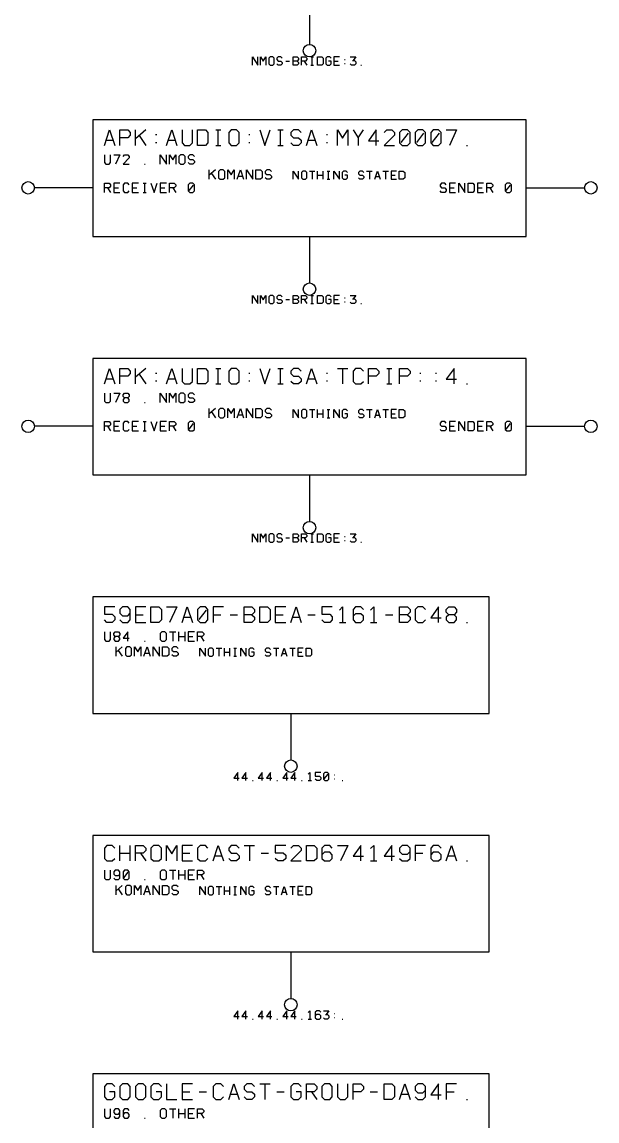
# Model space of a CAD drawing. Header units: millimetres. Extents: x 10 to 2534, y 10 to 1372.
# Drawn here: x 341 to 489, y 474.6 to 757.5 of the extents above; entities that cross this region are included whole.
import ezdxf

# ---------------------------------------------------------------- set-up
doc = ezdxf.new("R2010")
doc.units = ezdxf.units.MM
for name, color, linetype, lineweight in [('DEVICE', 7, 'CONTINUOUS', 25), ('LABEL', 8, 'CONTINUOUS', 25), ('PANE', 250, 'CONTINUOUS', 25), ('POINT', 4, 'CONTINUOUS', 25), ('PORT_BUS', 5, 'CONTINUOUS', 25), ('PORT_IN', 3, 'CONTINUOUS', 25), ('PORT_OUT', 30, 'CONTINUOUS', 25)]:
    doc.layers.add(name, color=color, linetype=linetype, lineweight=lineweight)

msp = doc.modelspace()

# ---------------------------------------------------------------- linework, layer by layer
at = {"layer": 'DEVICE'}
for points in [[(359.2, 702.3), (470.8, 702.3), (470.8, 732.3), (359.2, 732.3)], [(359.2, 640.9), (470.8, 640.9), (470.8, 670.9), (359.2, 670.9)], [(359.2, 579.5), (461.2, 579.5), (461.2, 609.5), (359.2, 609.5)], [(359.2, 518.1), (461.2, 518.1), (461.2, 548.1), (359.2, 548.1)], [(359.2, 456.7), (461.2, 456.7), (461.2, 486.7), (359.2, 486.7)]]:
    msp.add_lwpolyline(points, close=True, dxfattribs=at)
at = {"layer": 'LABEL'}
for points in [[(400.3, 746.4), (400.3, 748.5), (401.7, 746.4), (401.7, 748.5)], [(402.4, 746.4), (402.4, 748.5), (403.1, 747.38), (403.8, 748.5), (403.8, 746.4)], [(404.85, 746.4), (405.55, 746.4), (405.9, 746.75), (405.9, 748.15), (405.55, 748.5), (404.85, 748.5), (404.5, 748.15), (404.5, 746.75), (404.85, 746.4)], [(408, 748.15), (407.65, 748.5), (406.95, 748.5), (406.6, 748.15), (406.6, 747.8), (406.95, 747.45), (407.65, 747.45), (408, 747.1), (408, 746.75), (407.65, 746.4), (406.95, 746.4), (406.6, 746.75)], [(408.91, 747.45), (409.89, 747.45)], [(410.8, 746.4), (410.8, 748.5), (411.85, 748.5), (412.2, 748.15), (412.2, 747.8), (411.85, 747.45), (410.8, 747.45)], [(411.85, 747.45), (412.2, 747.1), (412.2, 746.75), (411.85, 746.4), (410.8, 746.4)], [(412.9, 746.4), (412.9, 748.5), (413.95, 748.5), (414.3, 748.15), (414.3, 747.8), (413.95, 747.45), (412.9, 747.45)], [(413.6, 747.45), (414.3, 746.4)], [(415.35, 748.5), (416.05, 748.5)], [(415.7, 746.4), (415.7, 748.5)], [(417.1, 746.4), (417.1, 748.5), (418.15, 748.5), (418.5, 748.15), (418.5, 746.75), (418.15, 746.4), (417.1, 746.4)], [(420.6, 748.15), (420.25, 748.5), (419.55, 748.5), (419.2, 748.15), (419.2, 746.75), (419.55, 746.4), (420.25, 746.4), (420.6, 746.75), (420.6, 747.45), (419.9, 747.45)], [(422.7, 748.5), (421.3, 748.5), (421.3, 746.4), (422.7, 746.4)], [(421.3, 747.45), (422.35, 747.45)], [(424.03, 747.87), (424.17, 747.87)], [(425.5, 748.5), (426.9, 748.5), (426.2, 747.59)], [(426.06, 747.59), (426.55, 747.59), (426.9, 747.24), (426.9, 746.75), (426.55, 746.4), (425.85, 746.4), (425.5, 746.75)], [(415.35, 746.4), (416.05, 746.4)], [(424.03, 746.82), (424.17, 746.82)], [(428.23, 746.4), (428.37, 746.4)], [(362.2, 725.7), (363.533333, 729.7), (364.866667, 725.7)], [(366.2, 725.7), (366.2, 729.7), (368.2, 729.7), (368.866667, 729.033333), (368.866667, 728.366667), (368.2, 727.7), (366.2, 727.7)], [(370.2, 725.7), (370.2, 729.7)], [(372.866667, 729.7), (370.2, 727.433333)], [(371.133333, 728.233333), (372.866667, 725.7)], [(375.4, 728.5), (375.666667, 728.5)], [(378.2, 725.7), (379.533333, 729.7), (380.866667, 725.7)], [(382.2, 729.7), (382.2, 726.366667), (382.866667, 725.7), (384.2, 725.7), (384.866667, 726.366667), (384.866667, 729.7)], [(386.2, 725.7), (386.2, 729.7), (388.2, 729.7), (388.866667, 729.033333), (388.866667, 726.366667), (388.2, 725.7), (386.2, 725.7)], [(390.866667, 729.7), (392.2, 729.7)], [(391.533333, 725.7), (391.533333, 729.7)], [(394.866667, 725.7), (396.2, 725.7), (396.866667, 726.366667), (396.866667, 729.033333), (396.2, 729.7), (394.866667, 729.7), (394.2, 729.033333), (394.2, 726.366667), (394.866667, 725.7)], [(399.4, 728.5), (399.666667, 728.5)], [(402.2, 729.7), (403.533333, 725.7), (404.866667, 729.7)], [(406.866667, 729.7), (408.2, 729.7)], [(407.533333, 725.7), (407.533333, 729.7)], [(412.866667, 729.033333), (412.2, 729.7), (410.866667, 729.7), (410.2, 729.033333), (410.2, 728.366667), (410.866667, 727.7), (412.2, 727.7), (412.866667, 727.033333), (412.866667, 726.366667), (412.2, 725.7), (410.866667, 725.7), (410.2, 726.366667)], [(414.2, 725.7), (415.533333, 729.7), (416.866667, 725.7)], [(419.4, 728.5), (419.666667, 728.5)], [(422.2, 725.7), (422.2, 729.7), (423.533333, 727.566667), (424.866667, 729.7), (424.866667, 725.7)], [(426.2, 729.7), (427.533333, 727.7), (428.866667, 729.7)], [(427.533333, 727.7), (427.533333, 725.7)], [(432.2, 725.7), (432.2, 729.7), (430.2, 726.9), (432.866667, 726.9)], [(434.2, 729.033333), (434.866667, 729.7), (436.2, 729.7), (436.866667, 729.033333), (436.866667, 728.366667), (434.2, 725.7), (436.866667, 725.7)], [(438.866667, 725.7), (440.2, 725.7), (440.866667, 726.366667), (440.866667, 729.033333), (440.2, 729.7), (438.866667, 729.7), (438.2, 729.033333), (438.2, 726.366667), (438.866667, 725.7)], [(438.6, 726.5), (440.466667, 728.9)], [(442.866667, 725.7), (444.2, 725.7), (444.866667, 726.366667), (444.866667, 729.033333), (444.2, 729.7), (442.866667, 729.7), (442.2, 729.033333), (442.2, 726.366667), (442.866667, 725.7)], [(442.6, 726.5), (444.466667, 728.9)], [(446.866667, 725.7), (448.2, 725.7), (448.866667, 726.366667), (448.866667, 729.033333), (448.2, 729.7), (446.866667, 729.7), (446.2, 729.033333), (446.2, 726.366667), (446.866667, 725.7)], [(446.6, 726.5), (448.466667, 728.9)], [(450.2, 729.7), (452.866667, 729.7), (451, 725.7)], [(362.666667, 727.033333), (364.4, 727.033333)], [(375.4, 726.5), (375.666667, 726.5)], [(378.666667, 727.033333), (380.4, 727.033333)], [(390.866667, 725.7), (392.2, 725.7)], [(399.4, 726.5), (399.666667, 726.5)], [(406.866667, 725.7), (408.2, 725.7)], [(414.666667, 727.033333), (416.4, 727.033333)], [(419.4, 726.5), (419.666667, 726.5)], [(455.4, 725.7), (455.666667, 725.7)], [(362.2, 723.3), (362.2, 721.3), (362.6, 720.9), (363.4, 720.9), (363.8, 721.3), (363.8, 723.3)], [(364.6, 723.3), (366.2, 723.3), (365.08, 720.9)], [(367, 722.9), (367.4, 723.3), (368.2, 723.3), (368.6, 722.9), (368.6, 722.5), (367, 720.9), (368.6, 720.9)], [(376.6, 720.9), (376.6, 723.3), (378.2, 720.9), (378.2, 723.3)], [(379, 720.9), (379, 723.3), (379.8, 722.02), (380.6, 723.3), (380.6, 720.9)], [(381.8, 720.9), (382.6, 720.9), (383, 721.3), (383, 722.9), (382.6, 723.3), (381.8, 723.3), (381.4, 722.9), (381.4, 721.3), (381.8, 720.9)], [(385.4, 722.9), (385, 723.3), (384.2, 723.3), (383.8, 722.9), (383.8, 722.5), (384.2, 722.1), (385, 722.1), (385.4, 721.7), (385.4, 721.3), (385, 720.9), (384.2, 720.9), (383.8, 721.3)], [(372.52, 720.9), (372.68, 720.9)], [(362.2, 713.6), (362.2, 716), (363.4, 716), (363.8, 715.6), (363.8, 715.2), (363.4, 714.8), (362.2, 714.8)], [(366.2, 716), (364.6, 716), (364.6, 713.6), (366.2, 713.6)], [(368.6, 715.6), (368.2, 716), (367.4, 716), (367, 715.6), (367, 714), (367.4, 713.6), (368.2, 713.6), (368.6, 714)], [(371, 716), (369.4, 716), (369.4, 713.6), (371, 713.6)], [(372.2, 716), (373, 716)], [(372.6, 713.6), (372.6, 716)], [(374.2, 716), (375, 713.6), (375.8, 716)], [(378.2, 716), (376.6, 716), (376.6, 713.6), (378.2, 713.6)], [(379, 713.6), (379, 716), (380.2, 716), (380.6, 715.6), (380.6, 715.2), (380.2, 714.8), (379, 714.8)], [(384.2, 713.6), (385, 713.6), (385.4, 714), (385.4, 715.6), (385, 716), (384.2, 716), (383.8, 715.6), (383.8, 714), (384.2, 713.6)], [(450.2, 715.6), (449.8, 716), (449, 716), (448.6, 715.6), (448.6, 715.2), (449, 714.8), (449.8, 714.8), (450.2, 714.4), (450.2, 714), (449.8, 713.6), (449, 713.6), (448.6, 714)], [(452.6, 716), (451, 716), (451, 713.6), (452.6, 713.6)], [(453.4, 713.6), (453.4, 716), (455, 713.6), (455, 716)], [(455.8, 713.6), (455.8, 716), (457, 716), (457.4, 715.6), (457.4, 714), (457, 713.6), (455.8, 713.6)], [(459.8, 716), (458.2, 716), (458.2, 713.6), (459.8, 713.6)], [(460.6, 713.6), (460.6, 716), (461.8, 716), (462.2, 715.6), (462.2, 715.2), (461.8, 714.8), (460.6, 714.8)], [(465.8, 713.6), (466.6, 713.6), (467, 714), (467, 715.6), (466.6, 716), (465.8, 716), (465.4, 715.6), (465.4, 714), (465.8, 713.6)], [(363, 714.8), (363.8, 713.6)], [(364.6, 714.8), (365.8, 714.8)], [(369.4, 714.8), (370.6, 714.8)], [(372.2, 713.6), (373, 713.6)], [(376.6, 714.8), (377.8, 714.8)], [(379.8, 714.8), (380.6, 713.6)], [(384.04, 714.08), (385.16, 715.52)], [(451, 714.8), (452.2, 714.8)], [(458.2, 714.8), (459.4, 714.8)], [(461.4, 714.8), (462.2, 713.6)], [(465.64, 714.08), (466.76, 715.52)], [(400.3, 685), (400.3, 687.1), (401.7, 685), (401.7, 687.1)], [(402.4, 685), (402.4, 687.1), (403.1, 685.98), (403.8, 687.1), (403.8, 685)], [(404.85, 685), (405.55, 685), (405.9, 685.35), (405.9, 686.75), (405.55, 687.1), (404.85, 687.1), (404.5, 686.75), (404.5, 685.35), (404.85, 685)], [(408, 686.75), (407.65, 687.1), (406.95, 687.1), (406.6, 686.75), (406.6, 686.4), (406.95, 686.05), (407.65, 686.05), (408, 685.7), (408, 685.35), (407.65, 685), (406.95, 685), (406.6, 685.35)], [(408.91, 686.05), (409.89, 686.05)], [(410.8, 685), (410.8, 687.1), (411.85, 687.1), (412.2, 686.75), (412.2, 686.4), (411.85, 686.05), (410.8, 686.05)], [(411.85, 686.05), (412.2, 685.7), (412.2, 685.35), (411.85, 685), (410.8, 685)], [(412.9, 685), (412.9, 687.1), (413.95, 687.1), (414.3, 686.75), (414.3, 686.4), (413.95, 686.05), (412.9, 686.05)], [(413.6, 686.05), (414.3, 685)], [(415.35, 687.1), (416.05, 687.1)], [(415.35, 685), (416.05, 685)], [(415.7, 685), (415.7, 687.1)], [(417.1, 685), (417.1, 687.1), (418.15, 687.1), (418.5, 686.75), (418.5, 685.35), (418.15, 685), (417.1, 685)], [(420.6, 686.75), (420.25, 687.1), (419.55, 687.1), (419.2, 686.75), (419.2, 685.35), (419.55, 685), (420.25, 685), (420.6, 685.35), (420.6, 686.05), (419.9, 686.05)], [(422.7, 687.1), (421.3, 687.1), (421.3, 685), (422.7, 685)], [(421.3, 686.05), (422.35, 686.05)], [(424.03, 686.47), (424.17, 686.47)], [(424.03, 685.42), (424.17, 685.42)], [(425.5, 687.1), (426.9, 687.1), (426.2, 686.19)], [(426.06, 686.19), (426.55, 686.19), (426.9, 685.84), (426.9, 685.35), (426.55, 685), (425.85, 685), (425.5, 685.35)], [(428.23, 685), (428.37, 685)], [(362.2, 664.3), (363.533333, 668.3), (364.866667, 664.3)], [(366.2, 664.3), (366.2, 668.3), (368.2, 668.3), (368.866667, 667.633333), (368.866667, 666.966667), (368.2, 666.3), (366.2, 666.3)], [(370.2, 664.3), (370.2, 668.3)], [(372.866667, 668.3), (370.2, 666.033333)], [(378.2, 664.3), (379.533333, 668.3), (380.866667, 664.3)], [(382.2, 668.3), (382.2, 664.966667), (382.866667, 664.3), (384.2, 664.3), (384.866667, 664.966667), (384.866667, 668.3)], [(386.2, 664.3), (386.2, 668.3), (388.2, 668.3), (388.866667, 667.633333), (388.866667, 664.966667), (388.2, 664.3), (386.2, 664.3)], [(390.866667, 668.3), (392.2, 668.3)], [(391.533333, 664.3), (391.533333, 668.3)], [(394.866667, 664.3), (396.2, 664.3), (396.866667, 664.966667), (396.866667, 667.633333), (396.2, 668.3), (394.866667, 668.3), (394.2, 667.633333), (394.2, 664.966667), (394.866667, 664.3)], [(402.2, 668.3), (403.533333, 664.3), (404.866667, 668.3)], [(406.866667, 668.3), (408.2, 668.3)], [(407.533333, 664.3), (407.533333, 668.3)], [(412.866667, 667.633333), (412.2, 668.3), (410.866667, 668.3), (410.2, 667.633333), (410.2, 666.966667), (410.866667, 666.3), (412.2, 666.3), (412.866667, 665.633333), (412.866667, 664.966667), (412.2, 664.3), (410.866667, 664.3), (410.2, 664.966667)], [(414.2, 664.3), (415.533333, 668.3), (416.866667, 664.3)], [(422.2, 668.3), (424.866667, 668.3)], [(423.533333, 668.3), (423.533333, 664.3)], [(428.866667, 667.633333), (428.2, 668.3), (426.866667, 668.3), (426.2, 667.633333), (426.2, 664.966667), (426.866667, 664.3), (428.2, 664.3), (428.866667, 664.966667)], [(430.2, 664.3), (430.2, 668.3), (432.2, 668.3), (432.866667, 667.633333), (432.866667, 666.966667), (432.2, 666.3), (430.2, 666.3)], [(434.866667, 668.3), (436.2, 668.3)], [(435.533333, 664.3), (435.533333, 668.3)], [(438.2, 664.3), (438.2, 668.3), (440.2, 668.3), (440.866667, 667.633333), (440.866667, 666.966667), (440.2, 666.3), (438.2, 666.3)], [(452.2, 664.3), (452.2, 668.3), (450.2, 665.5), (452.866667, 665.5)], [(362.666667, 665.633333), (364.4, 665.633333)], [(371.133333, 666.833333), (372.866667, 664.3)], [(375.4, 667.1), (375.666667, 667.1)], [(375.4, 665.1), (375.666667, 665.1)], [(378.666667, 665.633333), (380.4, 665.633333)], [(399.4, 667.1), (399.666667, 667.1)], [(399.4, 665.1), (399.666667, 665.1)], [(414.666667, 665.633333), (416.4, 665.633333)], [(419.4, 667.1), (419.666667, 667.1)], [(419.4, 665.1), (419.666667, 665.1)], [(443.4, 667.1), (443.666667, 667.1)], [(443.4, 665.1), (443.666667, 665.1)], [(447.4, 667.1), (447.666667, 667.1)], [(447.4, 665.1), (447.666667, 665.1)], [(390.866667, 664.3), (392.2, 664.3)], [(406.866667, 664.3), (408.2, 664.3)], [(434.866667, 664.3), (436.2, 664.3)], [(455.4, 664.3), (455.666667, 664.3)], [(362.2, 661.9), (362.2, 659.9), (362.6, 659.5), (363.4, 659.5), (363.8, 659.9), (363.8, 661.9)], [(364.6, 661.9), (366.2, 661.9), (365.08, 659.5)], [(367.4, 660.7), (367, 661.1), (367, 661.5), (367.4, 661.9), (368.2, 661.9), (368.6, 661.5), (368.6, 661.1), (368.2, 660.7), (367.4, 660.7), (367, 660.3), (367, 659.9), (367.4, 659.5), (368.2, 659.5), (368.6, 659.9), (368.6, 660.3), (368.2, 660.7)], [(372.52, 659.5), (372.68, 659.5)], [(376.6, 659.5), (376.6, 661.9), (378.2, 659.5), (378.2, 661.9)], [(379, 659.5), (379, 661.9), (379.8, 660.62), (380.6, 661.9), (380.6, 659.5)], [(381.8, 659.5), (382.6, 659.5), (383, 659.9), (383, 661.5), (382.6, 661.9), (381.8, 661.9), (381.4, 661.5), (381.4, 659.9), (381.8, 659.5)], [(385.4, 661.5), (385, 661.9), (384.2, 661.9), (383.8, 661.5), (383.8, 661.1), (384.2, 660.7), (385, 660.7), (385.4, 660.3), (385.4, 659.9), (385, 659.5), (384.2, 659.5), (383.8, 659.9)], [(362.2, 652.2), (362.2, 654.6), (363.4, 654.6), (363.8, 654.2), (363.8, 653.8), (363.4, 653.4), (362.2, 653.4)], [(366.2, 654.6), (364.6, 654.6), (364.6, 652.2), (366.2, 652.2)], [(368.6, 654.2), (368.2, 654.6), (367.4, 654.6), (367, 654.2), (367, 652.6), (367.4, 652.2), (368.2, 652.2), (368.6, 652.6)], [(371, 654.6), (369.4, 654.6), (369.4, 652.2), (371, 652.2)], [(372.2, 654.6), (373, 654.6)], [(372.6, 652.2), (372.6, 654.6)], [(374.2, 654.6), (375, 652.2), (375.8, 654.6)], [(378.2, 654.6), (376.6, 654.6), (376.6, 652.2), (378.2, 652.2)], [(379, 652.2), (379, 654.6), (380.2, 654.6), (380.6, 654.2), (380.6, 653.8), (380.2, 653.4), (379, 653.4)], [(384.2, 652.2), (385, 652.2), (385.4, 652.6), (385.4, 654.2), (385, 654.6), (384.2, 654.6), (383.8, 654.2), (383.8, 652.6), (384.2, 652.2)], [(384.04, 652.68), (385.16, 654.12)], [(450.2, 654.2), (449.8, 654.6), (449, 654.6), (448.6, 654.2), (448.6, 653.8), (449, 653.4), (449.8, 653.4), (450.2, 653), (450.2, 652.6), (449.8, 652.2), (449, 652.2), (448.6, 652.6)], [(452.6, 654.6), (451, 654.6), (451, 652.2), (452.6, 652.2)], [(453.4, 652.2), (453.4, 654.6), (455, 652.2), (455, 654.6)], [(455.8, 652.2), (455.8, 654.6), (457, 654.6), (457.4, 654.2), (457.4, 652.6), (457, 652.2), (455.8, 652.2)], [(459.8, 654.6), (458.2, 654.6), (458.2, 652.2), (459.8, 652.2)], [(460.6, 652.2), (460.6, 654.6), (461.8, 654.6), (462.2, 654.2), (462.2, 653.8), (461.8, 653.4), (460.6, 653.4)], [(465.8, 652.2), (466.6, 652.2), (467, 652.6), (467, 654.2), (466.6, 654.6), (465.8, 654.6), (465.4, 654.2), (465.4, 652.6), (465.8, 652.2)], [(465.64, 652.68), (466.76, 654.12)], [(363, 653.4), (363.8, 652.2)], [(364.6, 653.4), (365.8, 653.4)], [(369.4, 653.4), (370.6, 653.4)], [(372.2, 652.2), (373, 652.2)], [(376.6, 653.4), (377.8, 653.4)], [(379.8, 653.4), (380.6, 652.2)], [(451, 653.4), (452.2, 653.4)], [(458.2, 653.4), (459.4, 653.4)], [(461.4, 653.4), (462.2, 652.2)], [(400.3, 623.6), (400.3, 625.7), (401.7, 623.6), (401.7, 625.7)], [(402.4, 623.6), (402.4, 625.7), (403.1, 624.58), (403.8, 625.7), (403.8, 623.6)], [(404.85, 623.6), (405.55, 623.6), (405.9, 623.95), (405.9, 625.35), (405.55, 625.7), (404.85, 625.7), (404.5, 625.35), (404.5, 623.95), (404.85, 623.6)], [(408, 625.35), (407.65, 625.7), (406.95, 625.7), (406.6, 625.35), (406.6, 625), (406.95, 624.65), (407.65, 624.65), (408, 624.3), (408, 623.95), (407.65, 623.6), (406.95, 623.6), (406.6, 623.95)], [(410.8, 623.6), (410.8, 625.7), (411.85, 625.7), (412.2, 625.35), (412.2, 625), (411.85, 624.65), (410.8, 624.65)], [(412.9, 623.6), (412.9, 625.7), (413.95, 625.7), (414.3, 625.35), (414.3, 625), (413.95, 624.65), (412.9, 624.65)], [(415.35, 625.7), (416.05, 625.7)], [(415.7, 623.6), (415.7, 625.7)], [(417.1, 623.6), (417.1, 625.7), (418.15, 625.7), (418.5, 625.35), (418.5, 623.95), (418.15, 623.6), (417.1, 623.6)], [(420.6, 625.35), (420.25, 625.7), (419.55, 625.7), (419.2, 625.35), (419.2, 623.95), (419.55, 623.6), (420.25, 623.6), (420.6, 623.95), (420.6, 624.65), (419.9, 624.65)], [(422.7, 625.7), (421.3, 625.7), (421.3, 623.6), (422.7, 623.6)], [(425.5, 625.7), (426.9, 625.7), (426.2, 624.79)], [(408.91, 624.65), (409.89, 624.65)], [(411.85, 624.65), (412.2, 624.3), (412.2, 623.95), (411.85, 623.6), (410.8, 623.6)], [(413.6, 624.65), (414.3, 623.6)], [(415.35, 623.6), (416.05, 623.6)], [(421.3, 624.65), (422.35, 624.65)], [(424.03, 625.07), (424.17, 625.07)], [(424.03, 624.02), (424.17, 624.02)], [(426.06, 624.79), (426.55, 624.79), (426.9, 624.44), (426.9, 623.95), (426.55, 623.6), (425.85, 623.6), (425.5, 623.95)], [(428.23, 623.6), (428.37, 623.6)], [(364.866667, 606.9), (362.2, 606.9), (362.2, 605.033333), (364.2, 605.033333), (364.866667, 604.366667), (364.866667, 603.566667), (364.2, 602.9), (362.866667, 602.9), (362.2, 603.566667)], [(366.2, 603.566667), (366.866667, 602.9), (368.2, 602.9), (368.866667, 603.566667), (368.866667, 606.233333), (368.2, 606.9), (366.866667, 606.9), (366.2, 606.233333), (366.2, 605.3), (366.866667, 604.633333), (368.2, 604.633333), (368.866667, 605.3)], [(372.866667, 606.9), (370.2, 606.9), (370.2, 602.9), (372.866667, 602.9)], [(374.2, 602.9), (374.2, 606.9), (376.2, 606.9), (376.866667, 606.233333), (376.866667, 603.566667), (376.2, 602.9), (374.2, 602.9)], [(378.2, 606.9), (380.866667, 606.9), (379, 602.9)], [(382.2, 602.9), (383.533333, 606.9), (384.866667, 602.9)], [(386.866667, 602.9), (388.2, 602.9), (388.866667, 603.566667), (388.866667, 606.233333), (388.2, 606.9), (386.866667, 606.9), (386.2, 606.233333), (386.2, 603.566667), (386.866667, 602.9)], [(386.6, 603.7), (388.466667, 606.1)], [(392.866667, 606.9), (390.2, 606.9), (390.2, 602.9)], [(398.2, 602.9), (398.2, 606.9), (400.2, 606.9), (400.866667, 606.233333), (400.866667, 605.566667), (400.2, 604.9), (398.2, 604.9)], [(402.2, 602.9), (402.2, 606.9), (404.2, 606.9), (404.866667, 606.233333), (404.866667, 603.566667), (404.2, 602.9), (402.2, 602.9)], [(408.866667, 606.9), (406.2, 606.9), (406.2, 602.9), (408.866667, 602.9)], [(410.2, 602.9), (411.533333, 606.9), (412.866667, 602.9)], [(420.866667, 606.9), (418.2, 606.9), (418.2, 605.033333), (420.2, 605.033333), (420.866667, 604.366667), (420.866667, 603.566667), (420.2, 602.9), (418.866667, 602.9), (418.2, 603.566667)], [(422.733333, 606.1), (423.533333, 606.9), (423.533333, 602.9)], [(428.866667, 606.233333), (428.2, 606.9), (426.866667, 606.9), (426.2, 606.233333), (426.2, 603.566667), (426.866667, 602.9), (428.2, 602.9), (428.866667, 603.566667), (428.866667, 604.5), (428.2, 605.166667), (426.866667, 605.166667), (426.2, 604.5)], [(430.733333, 606.1), (431.533333, 606.9), (431.533333, 602.9)], [(438.2, 602.9), (438.2, 606.9), (440.2, 606.9), (440.866667, 606.233333), (440.866667, 605.566667), (440.2, 604.9), (438.2, 604.9)], [(444.866667, 606.233333), (444.2, 606.9), (442.866667, 606.9), (442.2, 606.233333), (442.2, 603.566667), (442.866667, 602.9), (444.2, 602.9), (444.866667, 603.566667)], [(448.2, 602.9), (448.2, 606.9), (446.2, 604.1), (448.866667, 604.1)], [(450.866667, 604.9), (450.2, 605.566667), (450.2, 606.233333), (450.866667, 606.9), (452.2, 606.9), (452.866667, 606.233333), (452.866667, 605.566667), (452.2, 604.9), (450.866667, 604.9), (450.2, 604.233333), (450.2, 603.566667), (450.866667, 602.9), (452.2, 602.9), (452.866667, 603.566667), (452.866667, 604.233333), (452.2, 604.9)], [(370.2, 604.9), (372.2, 604.9)], [(382.666667, 604.233333), (384.4, 604.233333)], [(390.2, 604.9), (392.2, 604.9)], [(394.6, 604.9), (396.466667, 604.9)], [(400.2, 604.9), (400.866667, 604.233333), (400.866667, 603.566667), (400.2, 602.9), (398.2, 602.9)], [(406.2, 604.9), (408.2, 604.9)], [(410.666667, 604.233333), (412.4, 604.233333)], [(414.6, 604.9), (416.466667, 604.9)], [(422.733333, 602.9), (424.333333, 602.9)], [(430.733333, 602.9), (432.333333, 602.9)], [(434.6, 604.9), (436.466667, 604.9)], [(440.2, 604.9), (440.866667, 604.233333), (440.866667, 603.566667), (440.2, 602.9), (438.2, 602.9)], [(455.4, 602.9), (455.666667, 602.9)], [(362.2, 600.5), (362.2, 598.5), (362.6, 598.1), (363.4, 598.1), (363.8, 598.5), (363.8, 600.5)], [(365, 599.3), (364.6, 599.7), (364.6, 600.1), (365, 600.5), (365.8, 600.5), (366.2, 600.1), (366.2, 599.7), (365.8, 599.3), (365, 599.3), (364.6, 598.9), (364.6, 598.5), (365, 598.1), (365.8, 598.1), (366.2, 598.5), (366.2, 598.9), (365.8, 599.3)], [(368.2, 598.1), (368.2, 600.5), (367, 598.82), (368.6, 598.82)], [(377, 598.1), (377.8, 598.1), (378.2, 598.5), (378.2, 600.1), (377.8, 600.5), (377, 600.5), (376.6, 600.1), (376.6, 598.5), (377, 598.1)], [(379, 600.5), (380.6, 600.5)], [(379.8, 600.5), (379.8, 598.1)], [(381.4, 598.1), (381.4, 600.5)], [(383, 598.1), (383, 600.5)], [(385.4, 600.5), (383.8, 600.5), (383.8, 598.1), (385.4, 598.1)], [(386.2, 598.1), (386.2, 600.5), (387.4, 600.5), (387.8, 600.1), (387.8, 599.7), (387.4, 599.3), (386.2, 599.3)], [(372.52, 598.1), (372.68, 598.1)], [(381.4, 599.3), (383, 599.3)], [(383.8, 599.3), (385, 599.3)], [(387, 599.3), (387.8, 598.1)], [(396.55, 562.2), (396.55, 564.3), (395.5, 562.83), (396.9, 562.83)], [(398.65, 562.2), (398.65, 564.3), (397.6, 562.83), (399, 562.83)], [(402.85, 562.2), (402.85, 564.3), (401.8, 562.83), (403.2, 562.83)], [(404.95, 562.2), (404.95, 564.3), (403.9, 562.83), (405.3, 562.83)], [(409.15, 562.2), (409.15, 564.3), (408.1, 562.83), (409.5, 562.83)], [(411.25, 562.2), (411.25, 564.3), (410.2, 562.83), (411.6, 562.83)], [(414.68, 563.88), (415.1, 564.3), (415.1, 562.2)], [(417.9, 564.3), (416.5, 564.3), (416.5, 563.32), (417.55, 563.32), (417.9, 562.97), (417.9, 562.55), (417.55, 562.2), (416.85, 562.2), (416.5, 562.55)], [(418.95, 562.2), (419.65, 562.2), (420, 562.55), (420, 563.95), (419.65, 564.3), (418.95, 564.3), (418.6, 563.95), (418.6, 562.55), (418.95, 562.2)], [(418.81, 562.62), (419.79, 563.88)], [(421.33, 563.67), (421.47, 563.67)], [(400.33, 562.2), (400.47, 562.2)], [(406.63, 562.2), (406.77, 562.2)], [(412.93, 562.2), (413.07, 562.2)], [(414.68, 562.2), (415.52, 562.2)], [(421.33, 562.62), (421.47, 562.62)], [(423.43, 562.2), (423.57, 562.2)], [(364.866667, 544.833333), (364.2, 545.5), (362.866667, 545.5), (362.2, 544.833333), (362.2, 542.166667), (362.866667, 541.5), (364.2, 541.5), (364.866667, 542.166667)], [(366.2, 541.5), (366.2, 545.5)], [(366.2, 543.5), (368.866667, 543.5)], [(368.866667, 541.5), (368.866667, 545.5)], [(370.2, 541.5), (370.2, 545.5), (372.2, 545.5), (372.866667, 544.833333), (372.866667, 544.166667), (372.2, 543.5), (370.2, 543.5)], [(371.533333, 543.5), (372.866667, 541.5)], [(374.866667, 541.5), (376.2, 541.5), (376.866667, 542.166667), (376.866667, 544.833333), (376.2, 545.5), (374.866667, 545.5), (374.2, 544.833333), (374.2, 542.166667), (374.866667, 541.5)], [(378.2, 541.5), (378.2, 545.5), (379.533333, 543.366667), (380.866667, 545.5), (380.866667, 541.5)], [(384.866667, 545.5), (382.2, 545.5), (382.2, 541.5), (384.866667, 541.5)], [(382.2, 543.5), (384.2, 543.5)], [(388.866667, 544.833333), (388.2, 545.5), (386.866667, 545.5), (386.2, 544.833333), (386.2, 542.166667), (386.866667, 541.5), (388.2, 541.5), (388.866667, 542.166667)], [(390.2, 541.5), (391.533333, 545.5), (392.866667, 541.5)], [(396.866667, 544.833333), (396.2, 545.5), (394.866667, 545.5), (394.2, 544.833333), (394.2, 544.166667), (394.866667, 543.5), (396.2, 543.5), (396.866667, 542.833333), (396.866667, 542.166667), (396.2, 541.5), (394.866667, 541.5), (394.2, 542.166667)], [(398.2, 545.5), (400.866667, 545.5)], [(399.533333, 545.5), (399.533333, 541.5)], [(402.6, 543.5), (404.466667, 543.5)], [(408.866667, 545.5), (406.2, 545.5), (406.2, 543.633333), (408.2, 543.633333), (408.866667, 542.966667), (408.866667, 542.166667), (408.2, 541.5), (406.866667, 541.5), (406.2, 542.166667)], [(410.2, 544.833333), (410.866667, 545.5), (412.2, 545.5), (412.866667, 544.833333), (412.866667, 544.166667), (410.2, 541.5), (412.866667, 541.5)], [(414.2, 541.5), (414.2, 545.5), (416.2, 545.5), (416.866667, 544.833333), (416.866667, 542.166667), (416.2, 541.5), (414.2, 541.5)], [(420.866667, 544.833333), (420.2, 545.5), (418.866667, 545.5), (418.2, 544.833333), (418.2, 542.166667), (418.866667, 541.5), (420.2, 541.5), (420.866667, 542.166667), (420.866667, 543.1), (420.2, 543.766667), (418.866667, 543.766667), (418.2, 543.1)], [(422.2, 545.5), (424.866667, 545.5), (423, 541.5)], [(428.2, 541.5), (428.2, 545.5), (426.2, 542.7), (428.866667, 542.7)], [(430.733333, 544.7), (431.533333, 545.5), (431.533333, 541.5)], [(436.2, 541.5), (436.2, 545.5), (434.2, 542.7), (436.866667, 542.7)], [(438.2, 542.166667), (438.866667, 541.5), (440.2, 541.5), (440.866667, 542.166667), (440.866667, 544.833333), (440.2, 545.5), (438.866667, 545.5), (438.2, 544.833333), (438.2, 543.9), (438.866667, 543.233333), (440.2, 543.233333), (440.866667, 543.9)], [(444.866667, 545.5), (442.2, 545.5), (442.2, 541.5)], [(442.2, 543.5), (444.2, 543.5)], [(448.866667, 544.833333), (448.2, 545.5), (446.866667, 545.5), (446.2, 544.833333), (446.2, 542.166667), (446.866667, 541.5), (448.2, 541.5), (448.866667, 542.166667), (448.866667, 543.1), (448.2, 543.766667), (446.866667, 543.766667), (446.2, 543.1)], [(450.2, 541.5), (451.533333, 545.5), (452.866667, 541.5)], [(390.666667, 542.833333), (392.4, 542.833333)], [(430.733333, 541.5), (432.333333, 541.5)], [(450.666667, 542.833333), (452.4, 542.833333)], [(455.4, 541.5), (455.666667, 541.5)], [(362.2, 539.1), (362.2, 537.1), (362.6, 536.7), (363.4, 536.7), (363.8, 537.1), (363.8, 539.1)], [(364.6, 537.1), (365, 536.7), (365.8, 536.7), (366.2, 537.1), (366.2, 538.7), (365.8, 539.1), (365, 539.1), (364.6, 538.7), (364.6, 538.14), (365, 537.74), (365.8, 537.74), (366.2, 538.14)], [(367.4, 536.7), (368.2, 536.7), (368.6, 537.1), (368.6, 538.7), (368.2, 539.1), (367.4, 539.1), (367, 538.7), (367, 537.1), (367.4, 536.7)], [(367.24, 537.18), (368.36, 538.62)], [(377, 536.7), (377.8, 536.7), (378.2, 537.1), (378.2, 538.7), (377.8, 539.1), (377, 539.1), (376.6, 538.7), (376.6, 537.1), (377, 536.7)], [(379, 539.1), (380.6, 539.1)], [(379.8, 539.1), (379.8, 536.7)], [(381.4, 536.7), (381.4, 539.1)], [(381.4, 537.9), (383, 537.9)], [(383, 536.7), (383, 539.1)], [(385.4, 539.1), (383.8, 539.1), (383.8, 536.7), (385.4, 536.7)], [(383.8, 537.9), (385, 537.9)], [(386.2, 536.7), (386.2, 539.1), (387.4, 539.1), (387.8, 538.7), (387.8, 538.3), (387.4, 537.9), (386.2, 537.9)], [(387, 537.9), (387.8, 536.7)], [(372.52, 536.7), (372.68, 536.7)], [(396.55, 500.8), (396.55, 502.9), (395.5, 501.43), (396.9, 501.43)], [(398.65, 500.8), (398.65, 502.9), (397.6, 501.43), (399, 501.43)], [(402.85, 500.8), (402.85, 502.9), (401.8, 501.43), (403.2, 501.43)], [(404.95, 500.8), (404.95, 502.9), (403.9, 501.43), (405.3, 501.43)], [(409.15, 500.8), (409.15, 502.9), (408.1, 501.43), (409.5, 501.43)], [(411.25, 500.8), (411.25, 502.9), (410.2, 501.43), (411.6, 501.43)], [(414.68, 502.48), (415.1, 502.9), (415.1, 500.8)], [(417.9, 502.55), (417.55, 502.9), (416.85, 502.9), (416.5, 502.55), (416.5, 501.15), (416.85, 500.8), (417.55, 500.8), (417.9, 501.15), (417.9, 501.64), (417.55, 501.99), (416.85, 501.99), (416.5, 501.64)], [(418.6, 502.9), (420, 502.9), (419.3, 501.99)], [(419.16, 501.99), (419.65, 501.99), (420, 501.64), (420, 501.15), (419.65, 500.8), (418.95, 500.8), (418.6, 501.15)], [(421.33, 502.27), (421.47, 502.27)], [(421.33, 501.22), (421.47, 501.22)], [(400.33, 500.8), (400.47, 500.8)], [(406.63, 500.8), (406.77, 500.8)], [(412.93, 500.8), (413.07, 500.8)], [(414.68, 500.8), (415.52, 500.8)], [(423.43, 500.8), (423.57, 500.8)], [(364.866667, 483.433333), (364.2, 484.1), (362.866667, 484.1), (362.2, 483.433333), (362.2, 480.766667), (362.866667, 480.1), (364.2, 480.1), (364.866667, 480.766667), (364.866667, 482.1), (363.533333, 482.1)], [(366.866667, 480.1), (368.2, 480.1), (368.866667, 480.766667), (368.866667, 483.433333), (368.2, 484.1), (366.866667, 484.1), (366.2, 483.433333), (366.2, 480.766667), (366.866667, 480.1)], [(370.866667, 480.1), (372.2, 480.1), (372.866667, 480.766667), (372.866667, 483.433333), (372.2, 484.1), (370.866667, 484.1), (370.2, 483.433333), (370.2, 480.766667), (370.866667, 480.1)], [(376.866667, 483.433333), (376.2, 484.1), (374.866667, 484.1), (374.2, 483.433333), (374.2, 480.766667), (374.866667, 480.1), (376.2, 480.1), (376.866667, 480.766667), (376.866667, 482.1), (375.533333, 482.1)], [(378.2, 484.1), (378.2, 480.1), (380.866667, 480.1)], [(384.866667, 484.1), (382.2, 484.1), (382.2, 480.1), (384.866667, 480.1)], [(392.866667, 483.433333), (392.2, 484.1), (390.866667, 484.1), (390.2, 483.433333), (390.2, 480.766667), (390.866667, 480.1), (392.2, 480.1), (392.866667, 480.766667)], [(394.2, 480.1), (395.533333, 484.1), (396.866667, 480.1)], [(400.866667, 483.433333), (400.2, 484.1), (398.866667, 484.1), (398.2, 483.433333), (398.2, 482.766667), (398.866667, 482.1), (400.2, 482.1), (400.866667, 481.433333), (400.866667, 480.766667), (400.2, 480.1), (398.866667, 480.1), (398.2, 480.766667)], [(402.2, 484.1), (404.866667, 484.1)], [(403.533333, 484.1), (403.533333, 480.1)], [(412.866667, 483.433333), (412.2, 484.1), (410.866667, 484.1), (410.2, 483.433333), (410.2, 480.766667), (410.866667, 480.1), (412.2, 480.1), (412.866667, 480.766667), (412.866667, 482.1), (411.533333, 482.1)], [(414.2, 480.1), (414.2, 484.1), (416.2, 484.1), (416.866667, 483.433333), (416.866667, 482.766667), (416.2, 482.1), (414.2, 482.1)], [(418.866667, 480.1), (420.2, 480.1), (420.866667, 480.766667), (420.866667, 483.433333), (420.2, 484.1), (418.866667, 484.1), (418.2, 483.433333), (418.2, 480.766667), (418.866667, 480.1)], [(422.2, 484.1), (422.2, 480.766667), (422.866667, 480.1), (424.2, 480.1), (424.866667, 480.766667), (424.866667, 484.1)], [(426.2, 480.1), (426.2, 484.1), (428.2, 484.1), (428.866667, 483.433333), (428.866667, 482.766667), (428.2, 482.1), (426.2, 482.1)], [(434.2, 480.1), (434.2, 484.1), (436.2, 484.1), (436.866667, 483.433333), (436.866667, 480.766667), (436.2, 480.1), (434.2, 480.1)], [(438.2, 480.1), (439.533333, 484.1), (440.866667, 480.1)], [(442.2, 480.766667), (442.866667, 480.1), (444.2, 480.1), (444.866667, 480.766667), (444.866667, 483.433333), (444.2, 484.1), (442.866667, 484.1), (442.2, 483.433333), (442.2, 482.5), (442.866667, 481.833333), (444.2, 481.833333), (444.866667, 482.5)], [(448.2, 480.1), (448.2, 484.1), (446.2, 481.3), (448.866667, 481.3)], [(452.866667, 484.1), (450.2, 484.1), (450.2, 480.1)], [(382.2, 482.1), (384.2, 482.1)], [(386.6, 482.1), (388.466667, 482.1)], [(394.666667, 481.433333), (396.4, 481.433333)], [(406.6, 482.1), (408.466667, 482.1)], [(415.533333, 482.1), (416.866667, 480.1)], [(430.6, 482.1), (432.466667, 482.1)], [(438.666667, 481.433333), (440.4, 481.433333)], [(450.2, 482.1), (452.2, 482.1)], [(455.4, 480.1), (455.666667, 480.1)], [(362.2, 477.7), (362.2, 475.7), (362.6, 475.3), (363.4, 475.3), (363.8, 475.7), (363.8, 477.7)], [(364.6, 475.7), (365, 475.3), (365.8, 475.3), (366.2, 475.7), (366.2, 477.3), (365.8, 477.7), (365, 477.7), (364.6, 477.3), (364.6, 476.74), (365, 476.34), (365.8, 476.34), (366.2, 476.74)], [(368.6, 477.3), (368.2, 477.7), (367.4, 477.7), (367, 477.3), (367, 475.7), (367.4, 475.3), (368.2, 475.3), (368.6, 475.7), (368.6, 476.26), (368.2, 476.66), (367.4, 476.66), (367, 476.26)], [(377, 475.3), (377.8, 475.3), (378.2, 475.7), (378.2, 477.3), (377.8, 477.7), (377, 477.7), (376.6, 477.3), (376.6, 475.7), (377, 475.3)], [(379, 477.7), (380.6, 477.7)], [(379.8, 477.7), (379.8, 475.3)], [(381.4, 475.3), (381.4, 477.7)], [(381.4, 476.5), (383, 476.5)], [(383, 475.3), (383, 477.7)], [(385.4, 477.7), (383.8, 477.7), (383.8, 475.3), (385.4, 475.3)], [(383.8, 476.5), (385, 476.5)], [(386.2, 475.3), (386.2, 477.7), (387.4, 477.7), (387.8, 477.3), (387.8, 476.9), (387.4, 476.5), (386.2, 476.5)], [(387, 476.5), (387.8, 475.3)], [(372.52, 475.3), (372.68, 475.3)]]:
    msp.add_lwpolyline(points, dxfattribs=at)
at = {"layer": 'PANE'}
for points in [[(389.2, 717), (389.2, 719.4)], [(390.8, 719.4), (389.2, 718.04)], [(392, 717), (392.8, 717), (393.2, 717.4), (393.2, 719), (392.8, 719.4), (392, 719.4), (391.6, 719), (391.6, 717.4), (392, 717)], [(394, 717), (394, 719.4), (394.8, 718.12), (395.6, 719.4), (395.6, 717)], [(396.4, 717), (397.2, 719.4), (398, 717)], [(398.8, 717), (398.8, 719.4), (400.4, 717), (400.4, 719.4)], [(401.2, 717), (401.2, 719.4), (402.4, 719.4), (402.8, 719), (402.8, 717.4), (402.4, 717), (401.2, 717)], [(405.2, 719), (404.8, 719.4), (404, 719.4), (403.6, 719), (403.6, 718.6), (404, 718.2), (404.8, 718.2), (405.2, 717.8), (405.2, 717.4), (404.8, 717), (404, 717), (403.6, 717.4)], [(410.8, 717), (410.8, 719.1), (412.2, 717), (412.2, 719.1)], [(413.25, 717), (413.95, 717), (414.3, 717.35), (414.3, 718.75), (413.95, 719.1), (413.25, 719.1), (412.9, 718.75), (412.9, 717.35), (413.25, 717)], [(415, 719.1), (416.4, 719.1)], [(415.7, 719.1), (415.7, 717)], [(417.1, 717), (417.1, 719.1)], [(418.5, 717), (418.5, 719.1)], [(419.55, 719.1), (420.25, 719.1)], [(419.9, 717), (419.9, 719.1)], [(421.3, 717), (421.3, 719.1), (422.7, 717), (422.7, 719.1)], [(424.8, 718.75), (424.45, 719.1), (423.75, 719.1), (423.4, 718.75), (423.4, 717.35), (423.75, 717), (424.45, 717), (424.8, 717.35), (424.8, 718.05), (424.1, 718.05)], [(429, 718.75), (428.65, 719.1), (427.95, 719.1), (427.6, 718.75), (427.6, 718.4), (427.95, 718.05), (428.65, 718.05), (429, 717.7), (429, 717.35), (428.65, 717), (427.95, 717), (427.6, 717.35)], [(429.7, 719.1), (431.1, 719.1)], [(430.4, 719.1), (430.4, 717)], [(431.8, 717), (432.5, 719.1), (433.2, 717)], [(433.9, 719.1), (435.3, 719.1)], [(434.6, 719.1), (434.6, 717)], [(437.4, 719.1), (436, 719.1), (436, 717), (437.4, 717)], [(438.1, 717), (438.1, 719.1), (439.15, 719.1), (439.5, 718.75), (439.5, 717.35), (439.15, 717), (438.1, 717)], [(389.76, 718.52), (390.8, 717)], [(396.68, 717.8), (397.72, 717.8)], [(417.1, 718.05), (418.5, 718.05)], [(419.55, 717), (420.25, 717)], [(432.045, 717.7), (432.955, 717.7)], [(436, 718.05), (437.05, 718.05)], [(389.2, 655.6), (389.2, 658)], [(390.8, 658), (389.2, 656.64)], [(389.76, 657.12), (390.8, 655.6)], [(392, 655.6), (392.8, 655.6), (393.2, 656), (393.2, 657.6), (392.8, 658), (392, 658), (391.6, 657.6), (391.6, 656), (392, 655.6)], [(394, 655.6), (394, 658), (394.8, 656.72), (395.6, 658), (395.6, 655.6)], [(396.4, 655.6), (397.2, 658), (398, 655.6)], [(398.8, 655.6), (398.8, 658), (400.4, 655.6), (400.4, 658)], [(401.2, 655.6), (401.2, 658), (402.4, 658), (402.8, 657.6), (402.8, 656), (402.4, 655.6), (401.2, 655.6)], [(405.2, 657.6), (404.8, 658), (404, 658), (403.6, 657.6), (403.6, 657.2), (404, 656.8), (404.8, 656.8), (405.2, 656.4), (405.2, 656), (404.8, 655.6), (404, 655.6), (403.6, 656)], [(410.8, 655.6), (410.8, 657.7), (412.2, 655.6), (412.2, 657.7)], [(413.25, 655.6), (413.95, 655.6), (414.3, 655.95), (414.3, 657.35), (413.95, 657.7), (413.25, 657.7), (412.9, 657.35), (412.9, 655.95), (413.25, 655.6)], [(415, 657.7), (416.4, 657.7)], [(415.7, 657.7), (415.7, 655.6)], [(417.1, 655.6), (417.1, 657.7)], [(417.1, 656.65), (418.5, 656.65)], [(418.5, 655.6), (418.5, 657.7)], [(419.55, 657.7), (420.25, 657.7)], [(419.9, 655.6), (419.9, 657.7)], [(421.3, 655.6), (421.3, 657.7), (422.7, 655.6), (422.7, 657.7)], [(424.8, 657.35), (424.45, 657.7), (423.75, 657.7), (423.4, 657.35), (423.4, 655.95), (423.75, 655.6), (424.45, 655.6), (424.8, 655.95), (424.8, 656.65), (424.1, 656.65)], [(429, 657.35), (428.65, 657.7), (427.95, 657.7), (427.6, 657.35), (427.6, 657), (427.95, 656.65), (428.65, 656.65), (429, 656.3), (429, 655.95), (428.65, 655.6), (427.95, 655.6), (427.6, 655.95)], [(429.7, 657.7), (431.1, 657.7)], [(430.4, 657.7), (430.4, 655.6)], [(431.8, 655.6), (432.5, 657.7), (433.2, 655.6)], [(433.9, 657.7), (435.3, 657.7)], [(434.6, 657.7), (434.6, 655.6)], [(437.4, 657.7), (436, 657.7), (436, 655.6), (437.4, 655.6)], [(436, 656.65), (437.05, 656.65)], [(438.1, 655.6), (438.1, 657.7), (439.15, 657.7), (439.5, 657.35), (439.5, 655.95), (439.15, 655.6), (438.1, 655.6)], [(396.68, 656.4), (397.72, 656.4)], [(419.55, 655.6), (420.25, 655.6)], [(432.045, 656.3), (432.955, 656.3)], [(365.2, 594.2), (365.2, 596.6)], [(366.8, 596.6), (365.2, 595.24)], [(365.76, 595.72), (366.8, 594.2)], [(368, 594.2), (368.8, 594.2), (369.2, 594.6), (369.2, 596.2), (368.8, 596.6), (368, 596.6), (367.6, 596.2), (367.6, 594.6), (368, 594.2)], [(370, 594.2), (370, 596.6), (370.8, 595.32), (371.6, 596.6), (371.6, 594.2)], [(372.4, 594.2), (373.2, 596.6), (374, 594.2)], [(372.68, 595), (373.72, 595)], [(374.8, 594.2), (374.8, 596.6), (376.4, 594.2), (376.4, 596.6)], [(377.2, 594.2), (377.2, 596.6), (378.4, 596.6), (378.8, 596.2), (378.8, 594.6), (378.4, 594.2), (377.2, 594.2)], [(381.2, 596.2), (380.8, 596.6), (380, 596.6), (379.6, 596.2), (379.6, 595.8), (380, 595.4), (380.8, 595.4), (381.2, 595), (381.2, 594.6), (380.8, 594.2), (380, 594.2), (379.6, 594.6)], [(386.8, 594.2), (386.8, 596.3), (388.2, 594.2), (388.2, 596.3)], [(389.25, 594.2), (389.95, 594.2), (390.3, 594.55), (390.3, 595.95), (389.95, 596.3), (389.25, 596.3), (388.9, 595.95), (388.9, 594.55), (389.25, 594.2)], [(391, 596.3), (392.4, 596.3)], [(391.7, 596.3), (391.7, 594.2)], [(393.1, 594.2), (393.1, 596.3)], [(393.1, 595.25), (394.5, 595.25)], [(394.5, 594.2), (394.5, 596.3)], [(395.55, 596.3), (396.25, 596.3)], [(395.55, 594.2), (396.25, 594.2)], [(395.9, 594.2), (395.9, 596.3)], [(397.3, 594.2), (397.3, 596.3), (398.7, 594.2), (398.7, 596.3)], [(400.8, 595.95), (400.45, 596.3), (399.75, 596.3), (399.4, 595.95), (399.4, 594.55), (399.75, 594.2), (400.45, 594.2), (400.8, 594.55), (400.8, 595.25), (400.1, 595.25)], [(405, 595.95), (404.65, 596.3), (403.95, 596.3), (403.6, 595.95), (403.6, 595.6), (403.95, 595.25), (404.65, 595.25), (405, 594.9), (405, 594.55), (404.65, 594.2), (403.95, 594.2), (403.6, 594.55)], [(405.7, 596.3), (407.1, 596.3)], [(406.4, 596.3), (406.4, 594.2)], [(407.8, 594.2), (408.5, 596.3), (409.2, 594.2)], [(408.045, 594.9), (408.955, 594.9)], [(409.9, 596.3), (411.3, 596.3)], [(410.6, 596.3), (410.6, 594.2)], [(413.4, 596.3), (412, 596.3), (412, 594.2), (413.4, 594.2)], [(412, 595.25), (413.05, 595.25)], [(414.1, 594.2), (414.1, 596.3), (415.15, 596.3), (415.5, 595.95), (415.5, 594.55), (415.15, 594.2), (414.1, 594.2)], [(365.2, 532.8), (365.2, 535.2)], [(366.8, 535.2), (365.2, 533.84)], [(368, 532.8), (368.8, 532.8), (369.2, 533.2), (369.2, 534.8), (368.8, 535.2), (368, 535.2), (367.6, 534.8), (367.6, 533.2), (368, 532.8)], [(370, 532.8), (370, 535.2), (370.8, 533.92), (371.6, 535.2), (371.6, 532.8)], [(372.4, 532.8), (373.2, 535.2), (374, 532.8)], [(374.8, 532.8), (374.8, 535.2), (376.4, 532.8), (376.4, 535.2)], [(377.2, 532.8), (377.2, 535.2), (378.4, 535.2), (378.8, 534.8), (378.8, 533.2), (378.4, 532.8), (377.2, 532.8)], [(381.2, 534.8), (380.8, 535.2), (380, 535.2), (379.6, 534.8), (379.6, 534.4), (380, 534), (380.8, 534), (381.2, 533.6), (381.2, 533.2), (380.8, 532.8), (380, 532.8), (379.6, 533.2)], [(386.8, 532.8), (386.8, 534.9), (388.2, 532.8), (388.2, 534.9)], [(389.25, 532.8), (389.95, 532.8), (390.3, 533.15), (390.3, 534.55), (389.95, 534.9), (389.25, 534.9), (388.9, 534.55), (388.9, 533.15), (389.25, 532.8)], [(391, 534.9), (392.4, 534.9)], [(391.7, 534.9), (391.7, 532.8)], [(393.1, 532.8), (393.1, 534.9)], [(394.5, 532.8), (394.5, 534.9)], [(395.55, 534.9), (396.25, 534.9)], [(395.9, 532.8), (395.9, 534.9)], [(397.3, 532.8), (397.3, 534.9), (398.7, 532.8), (398.7, 534.9)], [(400.8, 534.55), (400.45, 534.9), (399.75, 534.9), (399.4, 534.55), (399.4, 533.15), (399.75, 532.8), (400.45, 532.8), (400.8, 533.15), (400.8, 533.85), (400.1, 533.85)], [(405, 534.55), (404.65, 534.9), (403.95, 534.9), (403.6, 534.55), (403.6, 534.2), (403.95, 533.85), (404.65, 533.85), (405, 533.5), (405, 533.15), (404.65, 532.8), (403.95, 532.8), (403.6, 533.15)], [(405.7, 534.9), (407.1, 534.9)], [(406.4, 534.9), (406.4, 532.8)], [(407.8, 532.8), (408.5, 534.9), (409.2, 532.8)], [(409.9, 534.9), (411.3, 534.9)], [(410.6, 534.9), (410.6, 532.8)], [(413.4, 534.9), (412, 534.9), (412, 532.8), (413.4, 532.8)], [(414.1, 532.8), (414.1, 534.9), (415.15, 534.9), (415.5, 534.55), (415.5, 533.15), (415.15, 532.8), (414.1, 532.8)], [(365.76, 534.32), (366.8, 532.8)], [(372.68, 533.6), (373.72, 533.6)], [(393.1, 533.85), (394.5, 533.85)], [(395.55, 532.8), (396.25, 532.8)], [(408.045, 533.5), (408.955, 533.5)], [(412, 533.85), (413.05, 533.85)]]:
    msp.add_lwpolyline(points, dxfattribs=at)
at = {"layer": 'POINT'}
for centre in [(415, 750.1), (342.6, 714.8), (487.4, 714.8), (415, 688.7), (342.6, 653.4), (487.4, 653.4), (415, 627.3), (410.2, 565.9), (410.2, 504.5)]:
    msp.add_circle(centre, 1.6, dxfattribs=at)
at = {"layer": 'PORT_BUS'}
for p, q in [((415, 763.7), (415, 751.7)), ((415, 702.3), (415, 690.3)), ((415, 640.9), (415, 628.9)), ((410.2, 579.5), (410.2, 567.5)), ((410.2, 518.1), (410.2, 506.1))]:
    msp.add_line(p, q, dxfattribs=at)
at = {"layer": 'PORT_IN'}
for p, q in [((359.2, 714.8), (344.2, 714.8)), ((359.2, 653.4), (344.2, 653.4))]:
    msp.add_line(p, q, dxfattribs=at)
at = {"layer": 'PORT_OUT'}
for p, q in [((470.8, 714.8), (485.8, 714.8)), ((470.8, 653.4), (485.8, 653.4))]:
    msp.add_line(p, q, dxfattribs=at)

doc.saveas('drawing.dxf')
